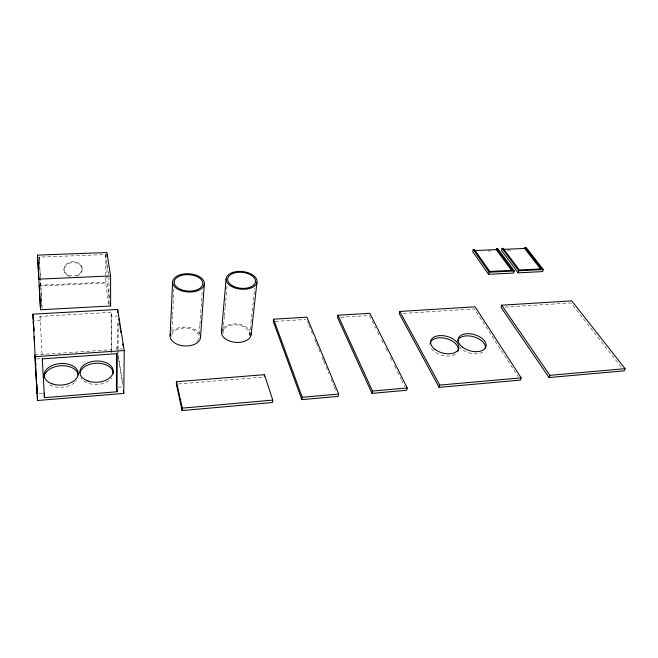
<?xml version="1.0" encoding="UTF-8"?>
<svg xmlns="http://www.w3.org/2000/svg" width="658" height="658" viewBox="0 0 658 658"><rect width="100%" height="100%" fill="white"/><g stroke="black" fill="none" stroke-linecap="round" stroke-linejoin="round"><path stroke-width="0.49" stroke-dasharray="3.29 2.47" d="M111.49 352.754L111.062 312.394L39.998 316.383L40.212 320.421L34.232 320.767M111.638 350.722L111.654 313.743M116.614 346.7L116.598 349.324L122.536 348.921M117.469 349.431L117.618 321.754M118.078 353.305L118.095 350.278M118.103 349.266L118.259 322.001M171.878 330.431L172.569 316.227M172.618 315.207L173.408 298.971M173.457 297.959L173.951 287.809M199.226 334.264L199.868 325.184M199.942 324.172L202.36 289.865M222.922 332.183L223.473 326.064M223.564 325.052L224.296 316.893M224.386 315.873L225.11 307.722M225.201 306.702L227.117 285.309M249.571 334.815L250.015 330.76M250.13 329.74L250.805 323.662M250.92 322.65L253.281 301.356M253.396 300.336L254.745 288.171M39.159 393.55L43.189 393.229M118.35 387.2L122.182 386.896M178.392 383.959L264.105 377.042M34.734 354.892L111.062 349.752M36.56 358.964L41.388 358.626M275.307 321.367L305.567 319.484M340.515 317.304L369.401 315.503L371.671 320.068M403.362 313.389L474.459 308.964L518.191 376.672M505.089 307.056L570.98 302.951L621.654 367.592M118.292 315.939L111.654 316.317L111.062 312.394M39.209 285.251L107.007 282.101L109.409 298.016M39.373 260.091L40.78 286.024L105.675 282.998L108.973 305.172L108.924 276.376L105.56 254.605L39.209 257.105L39.316 259.096M487.956 251.002L491.008 250.879M507.474 250.196L511.463 250.024M372.124 320.972L375.759 328.268M377.577 331.92L379.855 336.477M381.665 340.12L383.943 344.685M385.761 348.329L388.031 352.885M390.301 357.45L392.119 361.094M394.389 365.651L397.119 371.12M397.572 372.033L401.207 379.329M401.66 380.242L404.843 386.624M307.36 321.318L308.536 324.172M308.923 325.118L310.88 329.872M311.267 330.818L312.443 333.672M314.787 339.372L315.955 342.226M316.35 343.172L318.308 347.926M318.694 348.872L320.652 353.626M322.214 357.426L323.382 360.28M323.777 361.226L325.726 365.98M326.121 366.925L328.852 373.579M331.204 379.279L333.935 385.933M334.33 386.888L336.279 391.633M118.382 355.336L122.528 382.759M118.514 358.47L122.577 385.432M116.992 351.923L117.247 353.659M81.995 267.773L82.094 268.604M63.974 269.278L64.056 270.109M39.209 257.105L39.439 261.16M39.496 262.172L40.418 278.416M40.78 286.024L42.063 308.775L40.475 279.428M39.998 316.383L42.128 354.547M105.56 254.605L105.675 282.998M106.958 263.743L107.007 282.101M69.649 276.401A9.064 7.172 -3.7 0 1 66.014 265.388A9.064 7.172 -3.7 0 1 80.482 265.347A9.064 7.172 -3.7 0 1 76.106 276.385M111.679 377.914A16.68 10.643 -2.6 0 1 110.865 378.926M108.767 380.768A16.68 10.643 -2.6 0 1 81.066 378.202M76.484 380.628A17.042 10.767 -4.3 0 1 75.604 381.648M74.568 382.619A17.042 10.767 -4.3 0 1 49.087 384.601M171.861 331.681A15.249 9.442 2.7 0 1 186.214 327.116A15.249 9.442 2.7 0 1 199.506 333.499M171.812 334.626A13.728 8.496 2.7 0 1 188.254 328.276A13.728 8.496 2.7 0 1 198.576 339.034M198.14 339.873A13.728 8.496 2.7 0 1 196.849 341.428M171.606 336.394A13.728 8.496 2.7 0 1 171.631 335.506M222.889 328.441A14.887 9.196 5.3 0 1 236.518 323.975A14.887 9.196 5.3 0 1 249.867 330.242M223.144 333.927A13.399 8.274 5.3 0 1 237.184 324.929A13.399 8.274 5.3 0 1 248.979 336.477M482.75 352.104A14.394 8.406 16.3 0 1 459.917 347.589M455.311 354.243A14.476 8.612 15.3 0 1 441.337 355.081A14.476 8.612 15.3 0 1 430.464 346.84M68.629 275.233A9.056 7.164 -3.6 0 0 82.061 268.522A9.056 7.164 -3.6 0 0 68.358 262.822A9.056 7.164 -3.6 0 0 68.629 275.233"/><path stroke-width="0.99" d="M116.581 353.436L116.433 387.356L117.058 391.757L44.44 397.687L42.252 358.478M117.058 391.757L117.247 353.659L42.26 358.865M117.667 312.525L117.683 309.457L32.9 314.146L37.49 400.516L123.778 393.418L124.239 350.549L117.683 309.457M170.109 335.407L172.651 281.608M176.484 381.706L176.352 384.124L182.102 410.576L272.47 402.49L272.799 400.105L264.401 374.682L176.484 381.706L182.25 408.133L182.102 410.576M200.526 337.389L204.367 283.927A15.907 9.122 3.5 0 0 181.147 274.493A15.907 9.122 3.5 0 0 179.979 290.244A15.907 9.122 3.5 0 0 204.367 283.927M221.433 332.084L226.113 279.074M251.043 335.004L256.957 282.29A15.521 8.867 5.8 0 0 235.243 271.795A15.521 8.867 5.8 0 0 232.521 286.946A15.521 8.867 5.8 0 0 256.957 282.29M264.203 376.253L264.401 374.682M273.58 319.204L273.284 321.491L301.849 399.636L338.237 396.387L338.681 394.043L306.932 317.156L273.58 319.204L302.236 397.276L301.849 399.636M337.924 315.248L337.521 317.493L371.976 393.369L406.66 390.268L407.228 387.973L369.854 313.29L337.924 315.248L372.486 391.049L371.976 393.369M399.801 311.448L399.299 313.644L439.116 387.365L520.412 380.102L521.169 377.873L475.068 306.817L399.801 311.448L439.741 385.086L439.116 387.365M496.601 248.625L512.574 270.315L489.766 271.425L474.385 249.53L473.258 249.579L472.699 251.636L488.524 274.304L513.602 273.054L514.243 270.981L497.703 248.584L496.601 248.625L496.305 249.645L511.669 270.545M474.097 250.566L474.385 249.53M488.524 274.304L489.133 272.215L473.258 249.579M524.961 247.466L541.666 268.883L519.343 269.977L503.197 248.354L502.095 248.403L501.503 250.443L518.109 272.823L542.653 271.598L543.327 269.541L526.038 247.424L524.961 247.466L524.64 248.477L540.712 269.122M501.684 305.18L501.034 307.311L549.052 377.544L624.187 370.824L625.1 368.669L571.728 300.87L501.684 305.18L549.849 375.331L549.052 377.544M518.109 272.823L518.759 270.759L502.095 248.403M302.236 397.276L338.681 394.043M372.486 391.049L407.228 387.973M439.741 385.086L521.169 377.873M549.849 375.331L625.1 368.669M182.25 408.133L272.799 400.105M34.767 356.685L124.239 350.549M37.539 255.098L40.541 309.762L110.61 305.978L110.593 275.941L106.917 252.532L37.539 255.098L38.847 279.132L110.593 275.941M489.133 272.215L514.243 270.981M518.759 270.759L543.327 269.541M475.109 250.525L496.305 249.645M503.888 249.333L524.64 248.477M118.769 318.933L119.082 320.923M119.402 322.922L119.715 324.912M120.036 326.911L120.348 328.901M120.669 330.9L120.99 332.89M122.733 343.863L123.046 345.861M110.157 302.993L110.61 305.978M123.326 390.424L123.778 393.418M34.734 354.892L37.144 393.714L36.766 384.371M32.9 314.146L33.213 319.262M33.344 321.31L33.912 330.513M34.29 336.649L34.537 340.745M33.303 321.828L33.862 330.875M34.232 336.904L34.545 341.938M39.209 285.251L40.541 309.762M44.201 393.147L44.44 397.687M35.779 363.109L35.869 365.149M36.313 374.27L36.511 379.427M37.267 395.474L37.49 400.516M106.925 254.564L106.933 256.604M80.062 372.724A16.68 10.643 -2.6 0 1 97.894 363.2A16.68 10.643 -2.6 0 1 113.217 373.563M44.242 377.643A17.042 10.767 -4.3 0 1 60.437 365.774A17.042 10.767 -4.3 0 1 78.228 375.085M200.345 335.416A15.249 9.442 2.7 0 1 184.396 345.927A15.249 9.442 2.7 0 1 170.669 333.474M251.052 333.088A14.887 9.196 5.3 0 1 234.495 342.242A14.887 9.196 5.3 0 1 222.289 329.296M457.581 341.115A14.394 8.406 16.3 0 1 473.151 336.608A14.394 8.406 16.3 0 1 485.398 348.411M430.003 344.019A14.476 8.612 15.3 0 1 446.182 338.557A14.476 8.612 15.3 0 1 457.878 351.364M87.966 380.998A16.713 10.635 -2.5 0 0 113.225 371.367A16.713 10.635 -2.5 0 0 88.386 362.566A16.713 10.635 -2.5 0 0 87.966 380.998M52.007 383.787A17.075 10.758 -4.2 0 0 78.187 373.991A17.075 10.758 -4.2 0 0 53.273 365.083A17.075 10.758 -4.2 0 0 52.007 383.787M180.827 289.479A14.311 8.209 3.5 0 0 202.787 283.812A14.311 8.209 3.5 0 0 181.912 275.307A14.311 8.209 3.5 0 0 180.827 289.479M233.417 286.255A13.966 7.978 5.8 0 0 255.419 282.085A13.966 7.978 5.8 0 0 235.901 272.626A13.966 7.978 5.8 0 0 233.417 286.255M462.681 347.284A14.418 8.398 16.3 0 0 485.826 347.062A14.418 8.398 16.3 0 0 467.813 333.647A14.418 8.398 16.3 0 0 462.681 347.284M434.963 349.382A14.501 8.595 15.3 0 0 458.503 349.143A14.501 8.595 15.3 0 0 440.728 335.572A14.501 8.595 15.3 0 0 434.963 349.382"/></g></svg>
